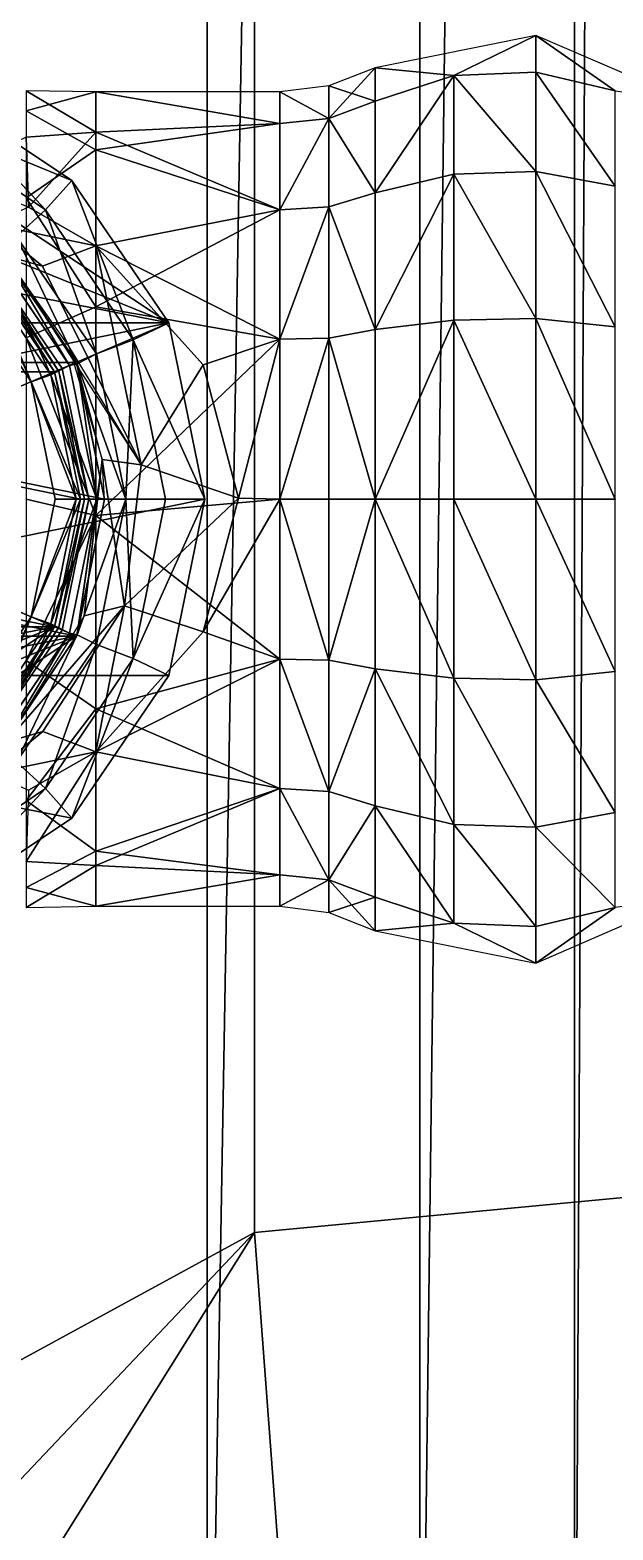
# Model space of a CAD drawing. Units: millimetres at full size, sheet at 1:50. Extents: x -9750 to 9750, y -6680 to 6675.
# Drawn here: x -4112.53 to -4094.97, y 3870.35 to 3915.49 of the extents above; entities that cross this region are included whole.
import ezdxf

# ---------------------------------------------------------------- set-up
doc = ezdxf.new("R2010")
doc.units = ezdxf.units.MM
doc.header["$LTSCALE"] = 50
doc.layers.add('0-A_汎用オブジェクト（実装）', color=4, linetype='Continuous')

msp = doc.modelspace()

# ---------------------------------------------------------------- wipeouts: each hides what was drawn before it
msp.add_wipeout([(-5115.77, 3745.05), (-4015.77, 3745.05), (-4015.77, 5120.05), (-4015.77, 5120.05)])

# ---------------------------------------------------------------- next in the draw order: wipeouts: each hides what was drawn before it
msp.add_wipeout([(-5115.77, 3745.05), (-4015.77, 5120.05), (-5115.77, 5120.05), (-5115.77, 5120.05)])

# ---------------------------------------------------------------- next in the draw order: linework, layer by layer
at = {"layer": '0-A_汎用オブジェクト（実装）'}
for p, q in [((-4111.27, 3910.96), (-4115.57, 3913.82)), ((-4115.57, 3913.82), (-4111.27, 3910.96)), ((-4108.35, 3906.67), (-4111.27, 3910.96)), ((-4111.27, 3910.96), (-4108.35, 3906.67)), ((-4111.56, 3905.3), (-4113.73, 3908.47)), ((-4113.73, 3908.47), (-4111.56, 3905.3)), ((-4111.34, 3905.39), (-4113.56, 3908.65)), ((-4113.56, 3908.65), (-4111.34, 3905.39)), ((-4112.49, 3904.9), (-4114.43, 3907.76)), ((-4114.43, 3907.76), (-4112.49, 3904.9)), ((-4107.27, 3901.37), (-4108.35, 3906.67)), ((-4108.35, 3906.67), (-4107.27, 3901.37)), ((-4110.76, 3901.37), (-4111.56, 3905.3)), ((-4111.56, 3905.3), (-4110.76, 3901.37)), ((-4111.34, 3905.39), (-4110.52, 3901.37)), ((-4110.52, 3901.37), (-4111.34, 3905.39)), ((-4111.77, 3901.37), (-4112.49, 3904.9)), ((-4112.49, 3904.9), (-4111.77, 3901.37)), ((-4111.77, 3901.37), (-4112.49, 3897.83)), ((-4112.49, 3897.83), (-4111.77, 3901.37)), ((-4111.56, 3897.43), (-4110.76, 3901.37)), ((-4110.76, 3901.37), (-4111.56, 3897.43)), ((-4111.34, 3897.34), (-4110.52, 3901.37)), ((-4110.52, 3901.37), (-4111.34, 3897.34)), ((-4107.27, 3901.37), (-4108.35, 3896.06)), ((-4108.35, 3896.06), (-4107.27, 3901.37)), ((-4114.43, 3894.97), (-4112.49, 3897.83)), ((-4112.49, 3897.83), (-4114.43, 3894.97)), ((-4111.56, 3897.43), (-4113.73, 3894.26)), ((-4113.73, 3894.26), (-4111.56, 3897.43)), ((-4113.56, 3894.08), (-4111.34, 3897.34)), ((-4111.27, 3891.77), (-4108.35, 3896.06)), ((-4108.35, 3896.06), (-4111.27, 3891.77)), ((-4115.57, 3888.91), (-4111.27, 3891.77)), ((-4111.27, 3891.77), (-4115.57, 3888.91))]:
    msp.add_line(p, q, dxfattribs=at)
for points in [[(-4114.91, 3854.5), (-4107.2, 3854.96), (-4107.2, 4227.77)], [(-4100.79, 4227.05), (-4107.2, 4227.77), (-4107.2, 3854.96)], [(-4107.2, 3854.96), (-4100.79, 3855.68), (-4100.79, 4227.05)], [(-4096.13, 4226.11), (-4100.79, 4227.05), (-4100.79, 3855.68)], [(-4100.79, 3855.68), (-4096.13, 3856.62), (-4096.13, 4226.11)], [(-4094.27, 4224.32), (-4096.13, 4226.11), (-4096.13, 3856.62)], [(-4096.13, 3856.62), (-4094.27, 3858.41), (-4094.27, 4224.32)], [(-4105.77, 3933.22), (-4136.43, 3862.6), (-4105.77, 3879.3)], [(-4067.77, 3882.9), (-4105.77, 3933.22), (-4105.77, 3879.3)], [(-4097.3, 3915.32), (-4102.14, 3914.35), (-4099.77, 3914.12)], [(-4099.77, 3914.12), (-4097.3, 3915.32), (-4102.14, 3914.35)], [(-4099.77, 3914.12), (-4097.3, 3914.22), (-4097.3, 3915.32)], [(-4097.3, 3915.32), (-4099.77, 3914.12), (-4097.3, 3914.22)], [(-4094.91, 3913.65), (-4092.77, 3913.37), (-4097.3, 3915.32)], [(-4097.3, 3915.32), (-4097.3, 3914.22), (-4094.91, 3913.65)], [(-4097.3, 3915.32), (-4094.91, 3913.65), (-4092.77, 3913.37)], [(-4094.91, 3913.65), (-4097.3, 3915.32), (-4097.3, 3914.22)], [(-4120.77, 3914.87), (-4125.97, 3913.82), (-4108.35, 3906.67)], [(-4111.27, 3910.96), (-4115.57, 3913.82), (-4120.77, 3914.87)], [(-4120.77, 3914.87), (-4108.35, 3906.67), (-4111.27, 3910.96)], [(-4102.14, 3913.34), (-4102.14, 3914.35), (-4103.53, 3913.8)], [(-4103.53, 3913.8), (-4103.53, 3912.82), (-4102.14, 3914.35)], [(-4102.14, 3914.35), (-4103.53, 3912.82), (-4102.14, 3913.34)], [(-4102.14, 3914.35), (-4102.14, 3913.34), (-4099.77, 3914.12)], [(-4102.14, 3913.34), (-4099.77, 3914.12), (-4102.14, 3914.35)], [(-4102.14, 3910.59), (-4099.77, 3911.15), (-4099.77, 3914.12)], [(-4099.77, 3914.12), (-4102.14, 3913.34), (-4102.14, 3910.59)], [(-4102.14, 3910.59), (-4099.77, 3914.12), (-4102.14, 3913.34)], [(-4099.77, 3914.12), (-4102.14, 3910.59), (-4099.77, 3911.15)], [(-4097.3, 3911.23), (-4097.3, 3914.22), (-4099.77, 3914.12)], [(-4099.77, 3914.12), (-4097.3, 3911.23), (-4097.3, 3914.22)], [(-4099.77, 3914.12), (-4099.77, 3911.15), (-4097.3, 3911.23)], [(-4097.3, 3911.23), (-4099.77, 3914.12), (-4099.77, 3911.15)], [(-4097.3, 3914.22), (-4097.3, 3911.23), (-4094.91, 3910.79)], [(-4094.91, 3910.79), (-4094.91, 3913.65), (-4097.3, 3914.22)], [(-4097.3, 3914.22), (-4094.91, 3910.79), (-4094.91, 3913.65)], [(-4094.91, 3910.79), (-4097.3, 3914.22), (-4097.3, 3911.23)], [(-4125.97, 3913.82), (-4130.26, 3910.96), (-4108.35, 3906.67)], [(-4112.06, 3910.07), (-4115.57, 3913.82), (-4115.97, 3912.71)], [(-4115.57, 3913.82), (-4112.06, 3910.07), (-4111.27, 3910.96)], [(-4103.53, 3913.8), (-4105.01, 3913.62), (-4103.53, 3912.82)], [(-4105.01, 3913.62), (-4103.53, 3912.82), (-4103.53, 3913.8)], [(-4103.53, 3913.8), (-4103.53, 3912.82), (-4102.14, 3913.34)], [(-4110.55, 3913.62), (-4112.64, 3913.65), (-4112.64, 3913.05)], [(-4110.55, 3913.62), (-4112.64, 3913.65), (-4110.55, 3912.41)], [(-4110.55, 3912.41), (-4112.64, 3913.65), (-4112.64, 3912.26)], [(-4112.64, 3913.05), (-4110.55, 3911.88), (-4110.55, 3913.62)], [(-4105.01, 3912.67), (-4105.01, 3913.62), (-4110.55, 3913.62)], [(-4105.01, 3912.67), (-4110.55, 3913.62), (-4110.55, 3911.88)], [(-4110.55, 3913.62), (-4105.01, 3912.67), (-4105.01, 3913.62)], [(-4110.55, 3912.41), (-4105.01, 3912.67), (-4110.55, 3913.62)], [(-4105.01, 3913.62), (-4105.01, 3912.67), (-4103.53, 3912.82)], [(-4105.01, 3912.67), (-4103.53, 3912.82), (-4105.01, 3913.62)], [(-4102.14, 3910.59), (-4103.53, 3912.82), (-4103.53, 3910.16), (-4102.14, 3910.59), (-4102.14, 3913.34), (-4103.53, 3912.82)], [(-4103.53, 3912.82), (-4102.14, 3910.59), (-4102.14, 3913.34)], [(-4112.64, 3913.05), (-4112.64, 3910.43), (-4110.55, 3911.88)], [(-4105.01, 3910.07), (-4103.53, 3910.16), (-4103.53, 3912.82)], [(-4103.53, 3912.82), (-4105.01, 3912.67), (-4105.01, 3910.07)], [(-4105.01, 3910.07), (-4103.53, 3912.82), (-4105.01, 3912.67)], [(-4103.53, 3912.82), (-4105.01, 3910.07), (-4103.53, 3910.16)], [(-4102.14, 3910.59), (-4103.53, 3912.82), (-4103.53, 3910.16)], [(-4115.97, 3912.71), (-4112.94, 3909.27), (-4112.06, 3910.07)], [(-4112.57, 3910.15), (-4112.64, 3912.26), (-4114.93, 3911.17), (-4112.57, 3910.15), (-4110.55, 3912.41), (-4112.64, 3912.26)], [(-4110.55, 3912.41), (-4112.57, 3910.15), (-4110.55, 3908.99)], [(-4110.55, 3911.88), (-4105.01, 3910.07), (-4105.01, 3912.67)], [(-4105.01, 3912.67), (-4110.55, 3912.41), (-4105.01, 3910.07)], [(-4110.55, 3908.99), (-4105.01, 3910.07), (-4110.55, 3912.41)], [(-4110.55, 3907.16), (-4110.55, 3911.88), (-4112.64, 3910.43)], [(-4105.01, 3910.07), (-4110.55, 3911.88), (-4110.55, 3907.16)], [(-4130.26, 3910.96), (-4133.19, 3906.67), (-4108.35, 3906.67)], [(-4109.42, 3906.16), (-4111.27, 3910.96), (-4112.06, 3910.07)], [(-4111.27, 3910.96), (-4109.42, 3906.16), (-4108.35, 3906.67)], [(-4102.14, 3906.47), (-4099.77, 3906.75), (-4099.77, 3911.15)], [(-4099.77, 3911.15), (-4102.14, 3910.59), (-4102.14, 3906.47)], [(-4102.14, 3906.47), (-4099.77, 3911.15), (-4102.14, 3910.59)], [(-4099.77, 3911.15), (-4102.14, 3906.47), (-4099.77, 3906.75)], [(-4097.3, 3906.8), (-4097.3, 3911.23), (-4099.77, 3911.15)], [(-4099.77, 3911.15), (-4097.3, 3906.8), (-4097.3, 3911.23)], [(-4099.77, 3911.15), (-4099.77, 3906.75), (-4097.3, 3906.8)], [(-4097.3, 3906.8), (-4099.77, 3911.15), (-4099.77, 3906.75)], [(-4097.3, 3911.23), (-4097.3, 3906.8), (-4094.91, 3906.55)], [(-4094.91, 3906.55), (-4094.91, 3910.79), (-4097.3, 3911.23)], [(-4097.3, 3911.23), (-4094.91, 3906.55), (-4094.91, 3910.79)], [(-4094.91, 3906.55), (-4097.3, 3911.23), (-4097.3, 3906.8)], [(-4102.14, 3906.47), (-4102.14, 3910.59), (-4103.53, 3910.16)], [(-4103.53, 3910.16), (-4102.14, 3906.47), (-4102.14, 3910.59)], [(-4112.57, 3910.15), (-4113.71, 3909.64), (-4110.55, 3908.99)], [(-4110.53, 3905.74), (-4112.06, 3910.07), (-4112.94, 3909.27)], [(-4112.64, 3910.43), (-4112.64, 3906.22), (-4110.55, 3907.16)], [(-4112.06, 3910.07), (-4110.53, 3905.74), (-4109.42, 3906.16)], [(-4110.55, 3907.16), (-4105.01, 3906.18), (-4105.01, 3910.07)], [(-4105.01, 3910.07), (-4110.55, 3908.99), (-4105.01, 3906.18)], [(-4105.01, 3906.18), (-4103.53, 3906.21), (-4103.53, 3910.16)], [(-4103.53, 3910.16), (-4105.01, 3910.07), (-4105.01, 3906.18)], [(-4105.01, 3906.18), (-4103.53, 3910.16), (-4105.01, 3910.07)], [(-4103.53, 3910.16), (-4105.01, 3906.18), (-4103.53, 3906.21)], [(-4103.53, 3910.16), (-4103.53, 3906.21), (-4102.14, 3906.47)], [(-4102.14, 3906.47), (-4103.53, 3910.16), (-4103.53, 3906.21)], [(-4110.55, 3908.99), (-4113.71, 3909.64), (-4112.15, 3908.38)], [(-4112.15, 3908.38), (-4113.71, 3909.64), (-4113.28, 3908.7)], [(-4111.11, 3905.44), (-4112.94, 3909.27), (-4113.36, 3908.77)], [(-4112.94, 3909.27), (-4111.11, 3905.44), (-4110.53, 3905.74)], [(-4113.4, 3908.81), (-4130.4, 3905.48), (-4111.13, 3905.48)], [(-4111.34, 3905.39), (-4113.36, 3908.77), (-4113.56, 3908.65)], [(-4113.28, 3908.7), (-4113.4, 3908.81), (-4111.13, 3905.48)], [(-4113.36, 3908.77), (-4111.34, 3905.39), (-4111.11, 3905.44)], [(-4113.28, 3908.7), (-4109.18, 3902.4), (-4112.15, 3908.38)], [(-4111.36, 3905.97), (-4113.28, 3908.7), (-4109.18, 3902.4)], [(-4113.28, 3908.7), (-4111.13, 3905.48), (-4111.36, 3905.97)], [(-4112.15, 3908.38), (-4109.18, 3902.4), (-4110.55, 3908.99)], [(-4107.32, 3905.41), (-4105.01, 3906.18), (-4110.55, 3908.99)], [(-4110.55, 3908.99), (-4109.18, 3902.4), (-4107.32, 3905.41)], [(-4113.9, 3908.3), (-4129.74, 3905.2), (-4111.79, 3905.2)], [(-4113.9, 3908.3), (-4114.43, 3907.76), (-4112.49, 3904.9)], [(-4111.9, 3905.11), (-4113.56, 3908.65), (-4113.96, 3908.17)], [(-4113.78, 3908.35), (-4113.9, 3908.3), (-4111.79, 3905.2)], [(-4111.79, 3905.2), (-4113.78, 3908.35), (-4113.9, 3908.3)], [(-4112.49, 3904.9), (-4111.79, 3905.2), (-4113.9, 3908.3)], [(-4113.73, 3908.47), (-4113.78, 3908.35), (-4111.66, 3905.21)], [(-4111.66, 3905.21), (-4113.73, 3908.47), (-4113.78, 3908.35)], [(-4111.79, 3905.2), (-4111.66, 3905.21), (-4113.78, 3908.35)], [(-4113.78, 3908.35), (-4111.79, 3905.2), (-4111.66, 3905.21)], [(-4111.66, 3905.21), (-4111.56, 3905.3), (-4113.73, 3908.47)], [(-4113.73, 3908.47), (-4111.66, 3905.21), (-4111.56, 3905.3)], [(-4113.56, 3908.65), (-4111.9, 3905.11), (-4111.34, 3905.39)], [(-4112.49, 3904.9), (-4113.96, 3908.17), (-4114.43, 3907.76)], [(-4113.96, 3908.17), (-4112.49, 3904.9), (-4111.9, 3905.11)], [(-4110.55, 3900.88), (-4110.55, 3907.16), (-4112.64, 3906.22)], [(-4105.01, 3906.18), (-4110.55, 3907.16), (-4110.55, 3900.88)], [(-4134.27, 3901.37), (-4133.19, 3896.06), (-4108.35, 3906.67)], [(-4133.19, 3906.67), (-4134.27, 3901.37), (-4108.35, 3906.67)], [(-4107.27, 3901.37), (-4108.35, 3906.67), (-4133.19, 3896.06)], [(-4109.42, 3906.16), (-4107.27, 3901.37), (-4108.35, 3906.67)], [(-4102.14, 3901.37), (-4103.53, 3906.21), (-4103.53, 3901.36), (-4102.14, 3901.37), (-4099.77, 3906.75), (-4102.14, 3906.47)], [(-4102.14, 3901.37), (-4103.53, 3901.37), (-4103.53, 3896.52), (-4102.14, 3901.37), (-4102.14, 3906.47), (-4103.53, 3906.21)], [(-4103.53, 3906.21), (-4102.14, 3901.37), (-4102.14, 3906.47)], [(-4102.14, 3901.37), (-4099.77, 3901.37), (-4099.77, 3906.75)], [(-4099.77, 3906.75), (-4102.14, 3906.47), (-4102.14, 3901.37)], [(-4099.77, 3906.75), (-4102.14, 3901.37), (-4099.77, 3901.37)], [(-4097.3, 3901.37), (-4097.3, 3906.8), (-4099.77, 3906.75)], [(-4099.77, 3906.75), (-4097.3, 3901.37), (-4097.3, 3906.8)], [(-4099.77, 3906.75), (-4099.77, 3901.37), (-4097.3, 3901.37)], [(-4097.3, 3901.37), (-4099.77, 3906.75), (-4099.77, 3901.37)], [(-4097.3, 3906.8), (-4097.3, 3901.37), (-4094.91, 3901.37)], [(-4094.91, 3901.37), (-4094.91, 3906.55), (-4097.3, 3906.8)], [(-4097.3, 3906.8), (-4094.91, 3901.37), (-4094.91, 3906.55)], [(-4094.91, 3901.37), (-4097.3, 3906.8), (-4097.3, 3901.37)], [(-4112.64, 3906.22), (-4112.64, 3901.37), (-4110.55, 3900.88)], [(-4110.55, 3900.88), (-4105.01, 3901.37), (-4105.01, 3906.18)], [(-4109.64, 3901.37), (-4109.42, 3906.16), (-4110.53, 3905.74)], [(-4109.42, 3906.16), (-4109.64, 3901.37), (-4108.45, 3901.37)], [(-4107.27, 3901.37), (-4109.42, 3906.16), (-4108.45, 3901.37)], [(-4106.25, 3901.4), (-4105.01, 3906.18), (-4107.32, 3905.41)], [(-4105.01, 3906.18), (-4106.25, 3901.4), (-4105.01, 3901.37)], [(-4105.01, 3901.37), (-4103.53, 3901.37), (-4103.53, 3906.21)], [(-4103.53, 3906.21), (-4105.01, 3906.18), (-4105.01, 3901.37)], [(-4105.01, 3901.37), (-4103.53, 3906.21), (-4105.01, 3906.18)], [(-4103.53, 3906.21), (-4105.01, 3901.37), (-4103.53, 3901.36)], [(-4103.53, 3906.21), (-4103.53, 3901.37), (-4102.14, 3901.37)], [(-4109.18, 3902.4), (-4111.36, 3905.97), (-4110.36, 3902.56)], [(-4111.13, 3905.48), (-4111.36, 3905.97), (-4110.36, 3902.56)], [(-4111.11, 3905.44), (-4109.64, 3901.37), (-4110.53, 3905.74)], [(-4131.24, 3901.37), (-4111.13, 3897.25), (-4130.4, 3905.48)], [(-4130.52, 3901.37), (-4111.79, 3897.53), (-4129.74, 3905.2)], [(-4110.29, 3901.37), (-4130.4, 3905.48), (-4111.13, 3897.25)], [(-4111.13, 3905.48), (-4130.4, 3905.48), (-4110.29, 3901.37)], [(-4111.79, 3905.2), (-4129.74, 3905.2), (-4111.01, 3901.37)], [(-4111.01, 3901.37), (-4129.74, 3905.2), (-4111.79, 3897.53)], [(-4111.01, 3901.37), (-4111.79, 3905.2), (-4112.49, 3904.9)], [(-4112.49, 3904.9), (-4111.14, 3901.37), (-4111.9, 3905.11)], [(-4111.9, 3905.11), (-4110.52, 3901.37), (-4111.34, 3905.39)], [(-4110.52, 3901.37), (-4111.9, 3905.11), (-4111.14, 3901.37)], [(-4110.89, 3901.37), (-4111.66, 3905.21), (-4111.79, 3905.2)], [(-4111.79, 3905.2), (-4110.89, 3901.37), (-4111.66, 3905.21)], [(-4111.79, 3905.2), (-4111.01, 3901.37), (-4110.89, 3901.37)], [(-4110.89, 3901.37), (-4111.79, 3905.2), (-4111.01, 3901.37)], [(-4110.76, 3901.37), (-4111.56, 3905.3), (-4111.66, 3905.21)], [(-4111.66, 3905.21), (-4110.76, 3901.37), (-4111.56, 3905.3)], [(-4111.66, 3905.21), (-4110.89, 3901.37), (-4110.76, 3901.37)], [(-4110.76, 3901.37), (-4111.66, 3905.21), (-4110.89, 3901.37)], [(-4110.52, 3901.37), (-4111.11, 3905.44), (-4111.34, 3905.39)], [(-4110.36, 3902.56), (-4111.13, 3905.48), (-4110.29, 3901.37)], [(-4109.64, 3901.37), (-4111.11, 3905.44), (-4110.29, 3901.37)], [(-4111.11, 3905.44), (-4110.52, 3901.37), (-4110.29, 3901.37)], [(-4107.32, 3905.41), (-4109.18, 3902.4), (-4106.25, 3901.4)], [(-4111.14, 3901.37), (-4112.49, 3904.9), (-4111.77, 3901.37)], [(-4112.49, 3904.9), (-4111.77, 3901.37), (-4111.01, 3901.37)], [(-4110.36, 3902.56), (-4111.13, 3897.25), (-4110.9, 3897.86)], [(-4111.13, 3897.25), (-4110.29, 3901.37), (-4110.36, 3902.56)], [(-4109.68, 3898.16), (-4110.36, 3902.56), (-4110.9, 3897.86)], [(-4110.36, 3902.56), (-4109.68, 3898.16), (-4109.18, 3902.4)], [(-4109.68, 3898.16), (-4106.25, 3901.4), (-4109.18, 3902.4)], [(-4108.35, 3896.06), (-4107.27, 3901.37), (-4133.19, 3896.06)], [(-4130.4, 3897.25), (-4111.13, 3897.25), (-4131.24, 3901.37)], [(-4129.74, 3897.53), (-4111.79, 3897.53), (-4130.52, 3901.37)], [(-4110.55, 3900.88), (-4112.64, 3901.37), (-4112.64, 3896.51)], [(-4111.14, 3901.37), (-4112.49, 3897.83), (-4111.9, 3897.62)], [(-4112.49, 3897.83), (-4111.14, 3901.37), (-4111.77, 3901.37)], [(-4112.49, 3897.83), (-4111.79, 3897.53), (-4111.01, 3901.37)], [(-4111.01, 3901.37), (-4111.77, 3901.37), (-4112.49, 3897.83)], [(-4110.52, 3901.37), (-4111.9, 3897.62), (-4111.34, 3897.34)], [(-4111.9, 3897.62), (-4110.52, 3901.37), (-4111.14, 3901.37)], [(-4110.89, 3901.37), (-4111.01, 3901.37), (-4111.79, 3897.53)], [(-4111.79, 3897.53), (-4111.66, 3897.52), (-4110.89, 3901.37)], [(-4110.89, 3901.37), (-4111.79, 3897.53), (-4111.66, 3897.52)], [(-4111.79, 3897.53), (-4110.89, 3901.37), (-4111.01, 3901.37)], [(-4111.66, 3897.52), (-4111.56, 3897.43), (-4110.76, 3901.37)], [(-4110.76, 3901.37), (-4110.89, 3901.37), (-4111.66, 3897.52)], [(-4111.66, 3897.52), (-4110.76, 3901.37), (-4110.89, 3901.37)], [(-4110.76, 3901.37), (-4111.66, 3897.52), (-4111.56, 3897.43)], [(-4111.11, 3897.29), (-4110.52, 3901.37), (-4111.34, 3897.34)], [(-4111.11, 3897.29), (-4109.64, 3901.37), (-4110.29, 3901.37)], [(-4109.64, 3901.37), (-4111.11, 3897.29), (-4110.53, 3896.99)], [(-4110.52, 3901.37), (-4111.11, 3897.29), (-4110.29, 3901.37)], [(-4105.01, 3896.55), (-4105.01, 3901.37), (-4110.55, 3900.88)], [(-4109.42, 3896.57), (-4109.64, 3901.37), (-4110.53, 3896.99)], [(-4106.25, 3901.4), (-4109.68, 3898.16), (-4107.32, 3897.38)], [(-4109.64, 3901.37), (-4109.42, 3896.57), (-4108.45, 3901.37)], [(-4107.27, 3901.37), (-4109.42, 3896.57), (-4108.35, 3896.06)], [(-4109.42, 3896.57), (-4107.27, 3901.37), (-4108.45, 3901.37)], [(-4105.01, 3901.37), (-4106.25, 3901.4), (-4107.32, 3897.38)], [(-4107.32, 3897.38), (-4105.01, 3896.55), (-4105.01, 3901.37)], [(-4103.53, 3896.52), (-4103.53, 3901.37), (-4105.01, 3901.37)], [(-4105.01, 3901.37), (-4105.01, 3896.55), (-4103.53, 3896.52)], [(-4103.53, 3896.52), (-4105.01, 3901.37), (-4105.01, 3896.55)], [(-4105.01, 3901.37), (-4103.53, 3896.52), (-4103.53, 3901.36)], [(-4103.53, 3896.52), (-4102.14, 3896.26), (-4102.14, 3901.37)], [(-4103.53, 3896.52), (-4102.14, 3901.37), (-4103.53, 3901.36)], [(-4102.14, 3901.37), (-4103.53, 3896.52), (-4102.14, 3896.26)], [(-4099.77, 3895.98), (-4099.77, 3901.37), (-4102.14, 3901.37)], [(-4102.14, 3901.37), (-4102.14, 3896.26), (-4099.77, 3895.98)], [(-4099.77, 3895.98), (-4102.14, 3901.37), (-4102.14, 3896.26)], [(-4102.14, 3901.37), (-4099.77, 3895.98), (-4099.77, 3901.37)], [(-4097.3, 3895.93), (-4097.3, 3901.37), (-4099.77, 3901.37)], [(-4099.77, 3901.37), (-4099.77, 3895.98), (-4097.3, 3895.93)], [(-4097.3, 3895.93), (-4099.77, 3901.37), (-4099.77, 3895.98)], [(-4099.77, 3901.37), (-4097.3, 3895.93), (-4097.3, 3901.37)], [(-4097.3, 3901.37), (-4097.3, 3895.93), (-4094.91, 3896.18)], [(-4094.91, 3896.18), (-4094.91, 3901.37), (-4097.3, 3901.37)], [(-4097.3, 3901.37), (-4094.91, 3896.18), (-4094.91, 3901.37)], [(-4094.91, 3896.18), (-4097.3, 3901.37), (-4097.3, 3895.93)], [(-4112.64, 3896.51), (-4110.55, 3895.06), (-4110.55, 3900.88)], [(-4110.55, 3900.88), (-4110.55, 3895.06), (-4105.01, 3896.55)], [(-4112.14, 3894.38), (-4109.68, 3898.16), (-4113.25, 3894.06)], [(-4113.25, 3894.06), (-4109.68, 3898.16), (-4110.9, 3897.86)], [(-4110.9, 3897.86), (-4113.25, 3894.06), (-4111.13, 3897.25)], [(-4110.55, 3893.77), (-4109.68, 3898.16), (-4112.14, 3894.38)], [(-4109.68, 3898.16), (-4110.55, 3893.77), (-4107.32, 3897.38)], [(-4127.63, 3894.43), (-4111.79, 3897.53), (-4129.74, 3897.53)], [(-4124.52, 3892.37), (-4111.79, 3897.53), (-4127.63, 3894.43)], [(-4120.77, 3891.61), (-4124.61, 3892.26), (-4120.77, 3891.36), (-4120.77, 3891.61), (-4111.79, 3897.53), (-4124.52, 3892.37), (-4120.77, 3891.61), (-4113.9, 3894.43), (-4111.79, 3897.53)], [(-4113.96, 3894.56), (-4112.49, 3897.83), (-4114.43, 3894.97)], [(-4112.49, 3897.83), (-4114.43, 3894.97), (-4113.9, 3894.43)], [(-4112.49, 3897.83), (-4113.96, 3894.56), (-4111.9, 3897.62)], [(-4113.56, 3894.08), (-4111.9, 3897.62), (-4113.96, 3894.56)], [(-4113.9, 3894.43), (-4111.79, 3897.53), (-4112.49, 3897.83)], [(-4111.79, 3897.53), (-4113.9, 3894.43), (-4113.78, 3894.38)], [(-4113.78, 3894.38), (-4111.79, 3897.53), (-4113.9, 3894.43)], [(-4113.78, 3894.38), (-4111.66, 3897.52), (-4111.79, 3897.53)], [(-4111.79, 3897.53), (-4113.78, 3894.38), (-4111.66, 3897.52)], [(-4111.66, 3897.52), (-4113.78, 3894.38), (-4113.73, 3894.26)], [(-4113.73, 3894.26), (-4111.66, 3897.52), (-4113.78, 3894.38)], [(-4113.73, 3894.26), (-4111.56, 3897.43), (-4111.66, 3897.52)], [(-4111.66, 3897.52), (-4113.73, 3894.26), (-4111.56, 3897.43)], [(-4111.9, 3897.62), (-4113.56, 3894.08), (-4111.34, 3897.34)], [(-4128.14, 3893.92), (-4111.13, 3897.25), (-4130.4, 3897.25)], [(-4124.8, 3891.7), (-4111.13, 3897.25), (-4128.14, 3893.92)], [(-4120.77, 3890.89), (-4111.13, 3897.25), (-4124.8, 3891.7)], [(-4120.77, 3890.89), (-4113.4, 3893.92), (-4111.13, 3897.25)], [(-4113.36, 3893.96), (-4111.34, 3897.34), (-4113.56, 3894.08)], [(-4113.4, 3893.92), (-4113.25, 3894.06), (-4111.13, 3897.25)], [(-4111.34, 3897.34), (-4113.36, 3893.96), (-4111.11, 3897.29)], [(-4112.94, 3893.46), (-4111.11, 3897.29), (-4113.36, 3893.96)], [(-4111.11, 3897.29), (-4112.94, 3893.46), (-4110.53, 3896.99)], [(-4112.06, 3892.66), (-4110.53, 3896.99), (-4112.94, 3893.46)], [(-4110.53, 3896.99), (-4112.06, 3892.66), (-4109.42, 3896.57)], [(-4105.01, 3896.55), (-4107.32, 3897.38), (-4110.55, 3893.77)], [(-4110.55, 3895.06), (-4112.64, 3896.51), (-4112.64, 3892.3)], [(-4111.27, 3891.77), (-4109.42, 3896.57), (-4112.06, 3892.66)], [(-4109.42, 3896.57), (-4111.27, 3891.77), (-4108.35, 3896.06)], [(-4105.01, 3892.66), (-4105.01, 3896.55), (-4110.55, 3895.06)], [(-4110.55, 3893.77), (-4105.01, 3892.66), (-4105.01, 3896.55)], [(-4103.53, 3892.57), (-4103.53, 3896.52), (-4105.01, 3896.55)], [(-4105.01, 3896.55), (-4105.01, 3892.66), (-4103.53, 3892.57)], [(-4103.53, 3892.57), (-4105.01, 3896.55), (-4105.01, 3892.66)], [(-4105.01, 3896.55), (-4103.53, 3892.57), (-4103.53, 3896.52)], [(-4102.14, 3896.26), (-4103.53, 3896.52), (-4103.53, 3892.57)], [(-4103.53, 3892.57), (-4102.14, 3896.26), (-4103.53, 3896.52)], [(-4115.57, 3888.91), (-4111.27, 3891.77), (-4133.19, 3896.06)], [(-4111.27, 3891.77), (-4108.35, 3896.06), (-4133.19, 3896.06)], [(-4103.53, 3892.57), (-4102.14, 3892.14), (-4102.14, 3896.26)], [(-4102.14, 3896.26), (-4103.53, 3892.57), (-4102.14, 3892.14)], [(-4099.77, 3891.58), (-4099.77, 3895.98), (-4102.14, 3896.26)], [(-4102.14, 3896.26), (-4102.14, 3892.14), (-4099.77, 3891.58)], [(-4099.77, 3891.58), (-4102.14, 3896.26), (-4102.14, 3892.14)], [(-4102.14, 3896.26), (-4099.77, 3891.58), (-4099.77, 3895.98)], [(-4094.91, 3891.94), (-4094.91, 3896.18), (-4097.3, 3895.93)], [(-4097.3, 3895.93), (-4094.91, 3891.94), (-4094.91, 3896.18)], [(-4097.3, 3891.5), (-4097.3, 3895.93), (-4099.77, 3895.98)], [(-4099.77, 3895.98), (-4099.77, 3891.58), (-4097.3, 3891.5)], [(-4097.3, 3891.5), (-4099.77, 3895.98), (-4099.77, 3891.58)], [(-4099.77, 3895.98), (-4097.3, 3891.5), (-4097.3, 3895.93)], [(-4097.3, 3895.93), (-4097.3, 3891.5), (-4094.91, 3891.94)], [(-4094.91, 3891.94), (-4097.3, 3895.93), (-4097.3, 3891.5)], [(-4112.64, 3892.3), (-4110.55, 3890.78), (-4110.55, 3895.06)], [(-4110.55, 3895.06), (-4110.55, 3890.78), (-4105.01, 3892.66)], [(-4113.7, 3893.11), (-4110.55, 3893.77), (-4112.14, 3894.38)], [(-4113.7, 3893.11), (-4112.14, 3894.38), (-4113.25, 3894.06)], [(-4112.94, 3893.46), (-4115.97, 3890.02), (-4112.06, 3892.66)], [(-4110.55, 3893.77), (-4113.7, 3893.11), (-4112.57, 3892.61)], [(-4112.57, 3892.61), (-4112.64, 3890.47), (-4110.55, 3893.77)], [(-4110.55, 3893.77), (-4112.64, 3890.47), (-4110.55, 3890.34)], [(-4105.01, 3892.66), (-4110.55, 3893.77), (-4110.55, 3890.34)], [(-4115.57, 3888.91), (-4112.06, 3892.66), (-4115.97, 3890.02)], [(-4112.06, 3892.66), (-4115.57, 3888.91), (-4111.27, 3891.77)], [(-4105.01, 3890.06), (-4105.01, 3892.66), (-4110.55, 3890.78)], [(-4110.55, 3890.34), (-4105.01, 3890.06), (-4105.01, 3892.66)], [(-4103.53, 3889.91), (-4102.14, 3889.39), (-4102.14, 3892.14), (-4103.53, 3889.91), (-4103.53, 3892.57), (-4105.01, 3892.66)], [(-4105.01, 3892.66), (-4105.01, 3890.06), (-4103.53, 3889.91)], [(-4103.53, 3889.91), (-4105.01, 3892.66), (-4105.01, 3890.06)], [(-4105.01, 3892.66), (-4103.53, 3889.91), (-4103.53, 3892.57)], [(-4102.14, 3892.14), (-4103.53, 3892.57), (-4103.53, 3889.91)], [(-4102.14, 3892.14), (-4103.53, 3892.57), (-4103.53, 3889.91)], [(-4112.64, 3892.3), (-4112.64, 3889.68), (-4110.55, 3890.78)], [(-4102.14, 3892.14), (-4103.53, 3889.91), (-4102.14, 3889.39)], [(-4099.77, 3888.61), (-4099.77, 3891.58), (-4102.14, 3892.14)], [(-4102.14, 3892.14), (-4102.14, 3889.39), (-4099.77, 3888.61)], [(-4099.77, 3888.61), (-4102.14, 3892.14), (-4102.14, 3889.39)], [(-4102.14, 3892.14), (-4099.77, 3888.61), (-4099.77, 3891.58)], [(-4097.3, 3888.51), (-4097.3, 3891.5), (-4099.77, 3891.58)], [(-4099.77, 3891.58), (-4099.77, 3888.61), (-4097.3, 3888.51)], [(-4097.3, 3888.51), (-4099.77, 3891.58), (-4099.77, 3888.61)], [(-4099.77, 3891.58), (-4097.3, 3888.51), (-4097.3, 3891.5)], [(-4094.91, 3889.08), (-4094.91, 3891.94), (-4097.3, 3891.5)], [(-4097.3, 3891.5), (-4094.91, 3889.08), (-4094.91, 3891.94)], [(-4097.3, 3891.5), (-4097.3, 3888.51), (-4094.91, 3889.08)], [(-4094.91, 3889.08), (-4097.3, 3891.5), (-4097.3, 3888.51)], [(-4110.55, 3889.12), (-4110.55, 3890.78), (-4112.64, 3889.68)], [(-4110.55, 3890.78), (-4110.55, 3889.12), (-4105.01, 3890.06)], [(-4112.64, 3889.08), (-4110.55, 3890.34), (-4112.64, 3890.47)], [(-4110.55, 3890.34), (-4112.64, 3889.08), (-4110.55, 3889.12)], [(-4105.01, 3890.06), (-4110.55, 3890.34), (-4110.55, 3889.12)], [(-4110.55, 3889.12), (-4105.01, 3889.12), (-4105.01, 3890.06)], [(-4105.01, 3890.06), (-4110.55, 3889.12), (-4105.01, 3889.12)], [(-4105.01, 3890.06), (-4105.01, 3889.12), (-4103.53, 3889.91)], [(-4105.01, 3889.12), (-4103.53, 3889.91), (-4105.01, 3890.06)], [(-4105.01, 3889.12), (-4103.53, 3888.93), (-4103.53, 3889.91)], [(-4103.53, 3888.93), (-4103.53, 3889.91), (-4105.01, 3889.12)], [(-4103.53, 3888.93), (-4102.14, 3888.38), (-4103.53, 3889.91)], [(-4102.14, 3888.38), (-4102.14, 3889.39), (-4103.53, 3889.91)], [(-4103.53, 3888.93), (-4102.14, 3889.39), (-4103.53, 3889.91)], [(-4112.64, 3889.68), (-4112.64, 3889.08), (-4110.55, 3889.12)], [(-4102.14, 3889.39), (-4103.53, 3888.93), (-4102.14, 3888.38)], [(-4099.77, 3888.61), (-4102.14, 3889.39), (-4102.14, 3888.38)], [(-4102.14, 3888.38), (-4099.77, 3888.61), (-4102.14, 3889.39)], [(-4097.3, 3887.41), (-4092.77, 3889.37), (-4094.91, 3889.08)], [(-4094.91, 3889.08), (-4097.3, 3887.41), (-4092.77, 3889.37)], [(-4094.91, 3889.08), (-4097.3, 3888.51), (-4097.3, 3887.41)], [(-4097.3, 3887.41), (-4094.91, 3889.08), (-4097.3, 3888.51)], [(-4099.77, 3888.61), (-4102.14, 3888.38), (-4097.3, 3887.41)], [(-4097.3, 3887.41), (-4099.77, 3888.61), (-4102.14, 3888.38)], [(-4097.3, 3887.41), (-4097.3, 3888.51), (-4099.77, 3888.61)], [(-4099.77, 3888.61), (-4097.3, 3887.41), (-4097.3, 3888.51)], [(-4102.19, 3831.54), (-4067.77, 3882.9), (-4105.77, 3879.3)], [(-4135.57, 3847.88), (-4105.77, 3879.3), (-4136.43, 3862.6)], [(-4134.66, 3833.17), (-4105.77, 3879.3), (-4135.57, 3847.88)], [(-4102.19, 3831.54), (-4105.77, 3879.3), (-4134.66, 3833.17)]]:
    msp.add_lwpolyline(points, close=True, dxfattribs=at)
msp.add_lwpolyline([(-4111.34, 3897.34), (-4113.56, 3894.08), (-4116.82, 3891.91)], dxfattribs=at)

doc.saveas('drawing.dxf')
